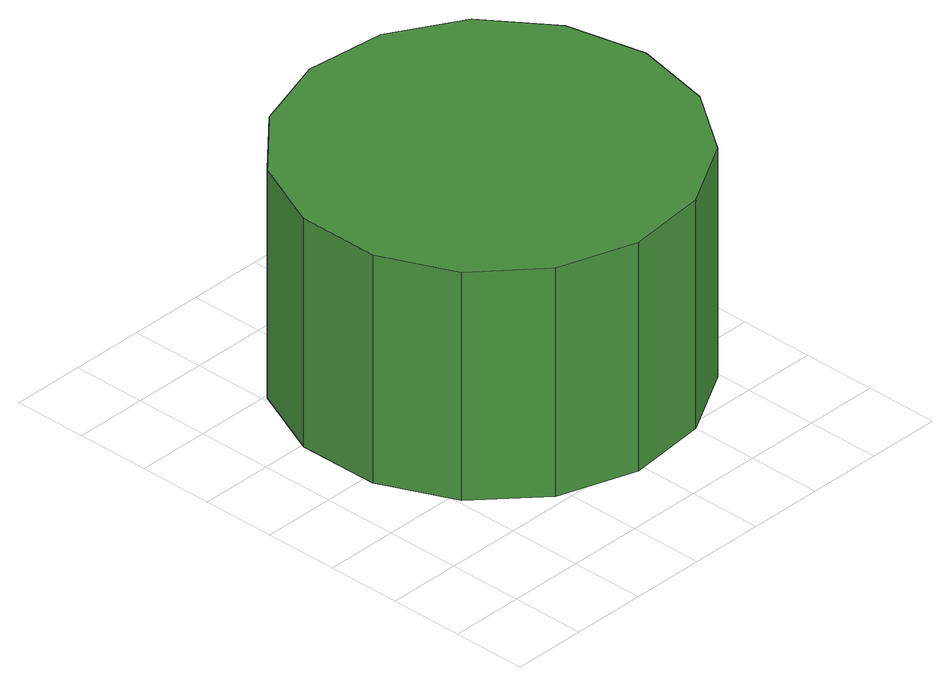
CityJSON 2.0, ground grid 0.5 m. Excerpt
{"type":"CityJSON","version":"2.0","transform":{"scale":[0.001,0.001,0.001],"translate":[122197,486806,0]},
"CityObjects":{
"tree1":{"type":"SolitaryVegetationObject","attributes":{"function":"something"},"geometry":[{"type":"MultiSurface","lod":"1","boundaries":[[[0,1,2,3,4,5,6,7,8,9,10,11,12,13,14]],[[15,16,17,18,19,20,21,22,23,24,25,26,27,28,29]],[[0,29,28,1]],[[1,28,27,2]],[[2,27,26,3]],[[3,26,25,4]],[[4,25,24,5]],[[5,24,23,6]],[[6,23,22,7]],[[7,22,21,8]],[[8,21,20,9]],[[9,20,19,10]],[[10,19,18,11]],[[11,18,17,12]],[[12,17,16,13]],[[13,16,15,14]],[[14,15,29,0]]]}]}
},
"vertices":[
[2916,1706,2292],[2802,2243,2292],[2480,2687,2292],[2004,2961,2292],[1458,3019,2292],[936,2849,2292],[529,2482,2292],[305,1980,2292],[305,1432,2292],[529,930,2292],[936,563,2292],[1458,393,2292],[2004,451,2292],[2480,725,2292],[2802,1169,2292],[2802,1169,689],[2480,725,689],[2004,451,689],[1458,393,689],[936,563,689],[529,930,689],[305,1432,689],[305,1980,689],[529,2482,689],[936,2849,689],[1458,3019,689],[2004,2961,689],[2480,2687,689],[2802,2243,689],[2916,1706,689]
]}
